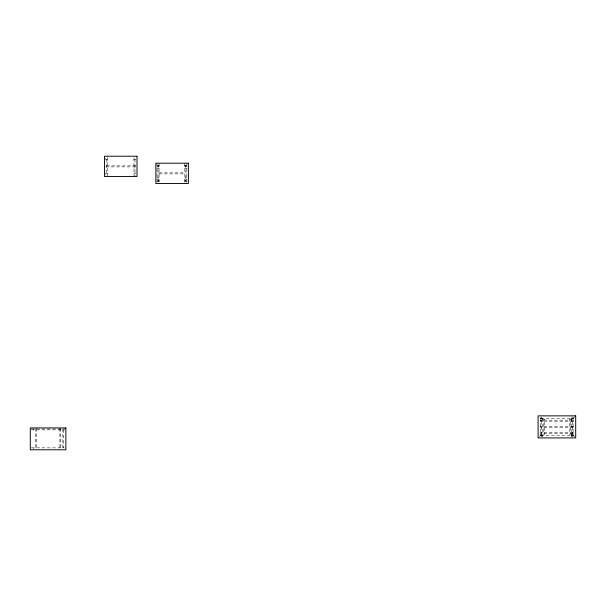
<?xml version="1.0" encoding="UTF-8"?>
<svg xmlns="http://www.w3.org/2000/svg" width="606" height="606" viewBox="0 0 606 606"><rect width="100%" height="100%" fill="white"/><g stroke="black" fill="none" stroke-linecap="round" stroke-linejoin="round"><path stroke-width="0.45" stroke-dasharray="3.03 2.27" d="M539.416 436.585L540.734 435.26L540.734 418.504L539.416 417.186M540.734 418.504L573.056 418.504L575.041 416.519M107.527 159.272L105.497 159.272L105.497 157.234M133.956 159.272L135.986 159.272M157.022 165.218L159.052 165.218M184.822 165.218L186.853 165.218M159.052 165.68L158.037 165.68L158.037 181.02L159.052 181.02M184.822 165.68L185.837 165.68L185.837 181.02L184.822 181.02M135.986 165.877L105.497 165.877L105.497 166.892L135.986 166.892M158.037 165.9L159.052 165.9M184.822 165.9L185.837 165.9M157.022 166.741L159.052 166.741M184.822 166.741L186.853 166.741M157.022 168.779L159.052 168.779M184.822 168.779L186.853 168.779M159.052 172.869L184.822 172.869M107.527 173.498L105.497 173.498L105.497 175.528L107.527 175.528L107.527 157.234M133.956 173.498L135.986 173.498M159.052 173.884L184.822 173.884M135.312 175.528L133.956 175.528L133.956 157.234M157.022 177.922L159.052 177.922M184.822 177.922L186.853 177.922M157.022 179.952L159.052 179.952M184.822 179.952L186.853 179.952M158.037 180.8L159.052 180.8M184.822 180.8L185.837 180.8M157.022 181.482L159.052 181.482M184.822 181.482L186.853 181.482M540.567 417.11L541.582 417.11L541.582 434.896M571.314 417.117L572.329 417.117L572.329 434.903M542.597 418.632L540.567 418.632L540.567 416.602M571.314 418.64L573.344 418.64L573.344 416.61M540.567 420.67L541.582 420.67M572.329 426.768L573.344 426.768M31.315 428.942L64.857 428.942M31.315 429.859L64.857 429.859M572.329 432.866L573.344 432.866M542.597 434.896L540.567 434.896L540.567 436.934L542.597 436.934L542.597 416.602M571.314 434.903L573.344 434.903L573.344 436.934L571.314 436.934L571.314 416.61M540.734 435.26L573.056 435.26L575.041 437.252M540.567 435.403L541.582 435.403L541.582 436.934M571.314 435.411L572.329 435.411L572.329 436.934M31.315 447.849L64.183 447.849M573.056 418.504L573.056 435.26M571.806 418.64L571.806 420.163M571.776 433.381L571.776 434.903M542.135 418.64L542.135 420.163M541.075 420.163L541.075 421.178M541.075 426.26L541.075 427.283M541.075 432.358L541.075 433.381M186.853 163.188L186.853 183.512M184.822 163.188L184.822 183.512M159.052 163.188L159.052 183.512M157.022 163.188L157.022 183.512M134.971 159.272L134.971 173.498M106.512 159.272L106.512 173.498M63.736 429.859L63.736 447.849M62.827 428.942L62.827 448.766M60.789 428.434L60.789 448.364M59.88 428.434L59.88 448.364M36.299 428.434L36.299 448.364M35.383 428.434L35.383 448.364M33.353 428.942L33.353 429.859M33.353 447.849L33.353 448.766M544.635 419.147L543.612 419.147L543.612 434.396L544.635 434.396L544.635 419.147M570.299 419.147L569.276 419.147L569.276 434.396L570.299 434.396L570.299 419.147M573.344 420.163L540.567 420.163L540.567 421.178L573.344 421.178L573.344 420.163M573.344 426.26L540.567 426.26L540.567 427.283L573.344 427.283L573.344 426.26M573.344 432.358L540.567 432.358L540.567 433.381L573.344 433.381L573.344 432.358"/><path stroke-width="0.91" d="M137.001 156.219L104.482 156.219L104.482 176.551L137.001 176.551L137.001 156.219M188.375 163.188L155.856 163.188L155.856 183.512L188.375 183.512L188.375 163.188M575.7 415.86L538.09 415.86L538.09 437.918L575.7 437.918L575.7 415.86M65.872 427.927L30.3 427.927L30.3 449.781L65.872 449.781L65.872 427.927"/></g></svg>
